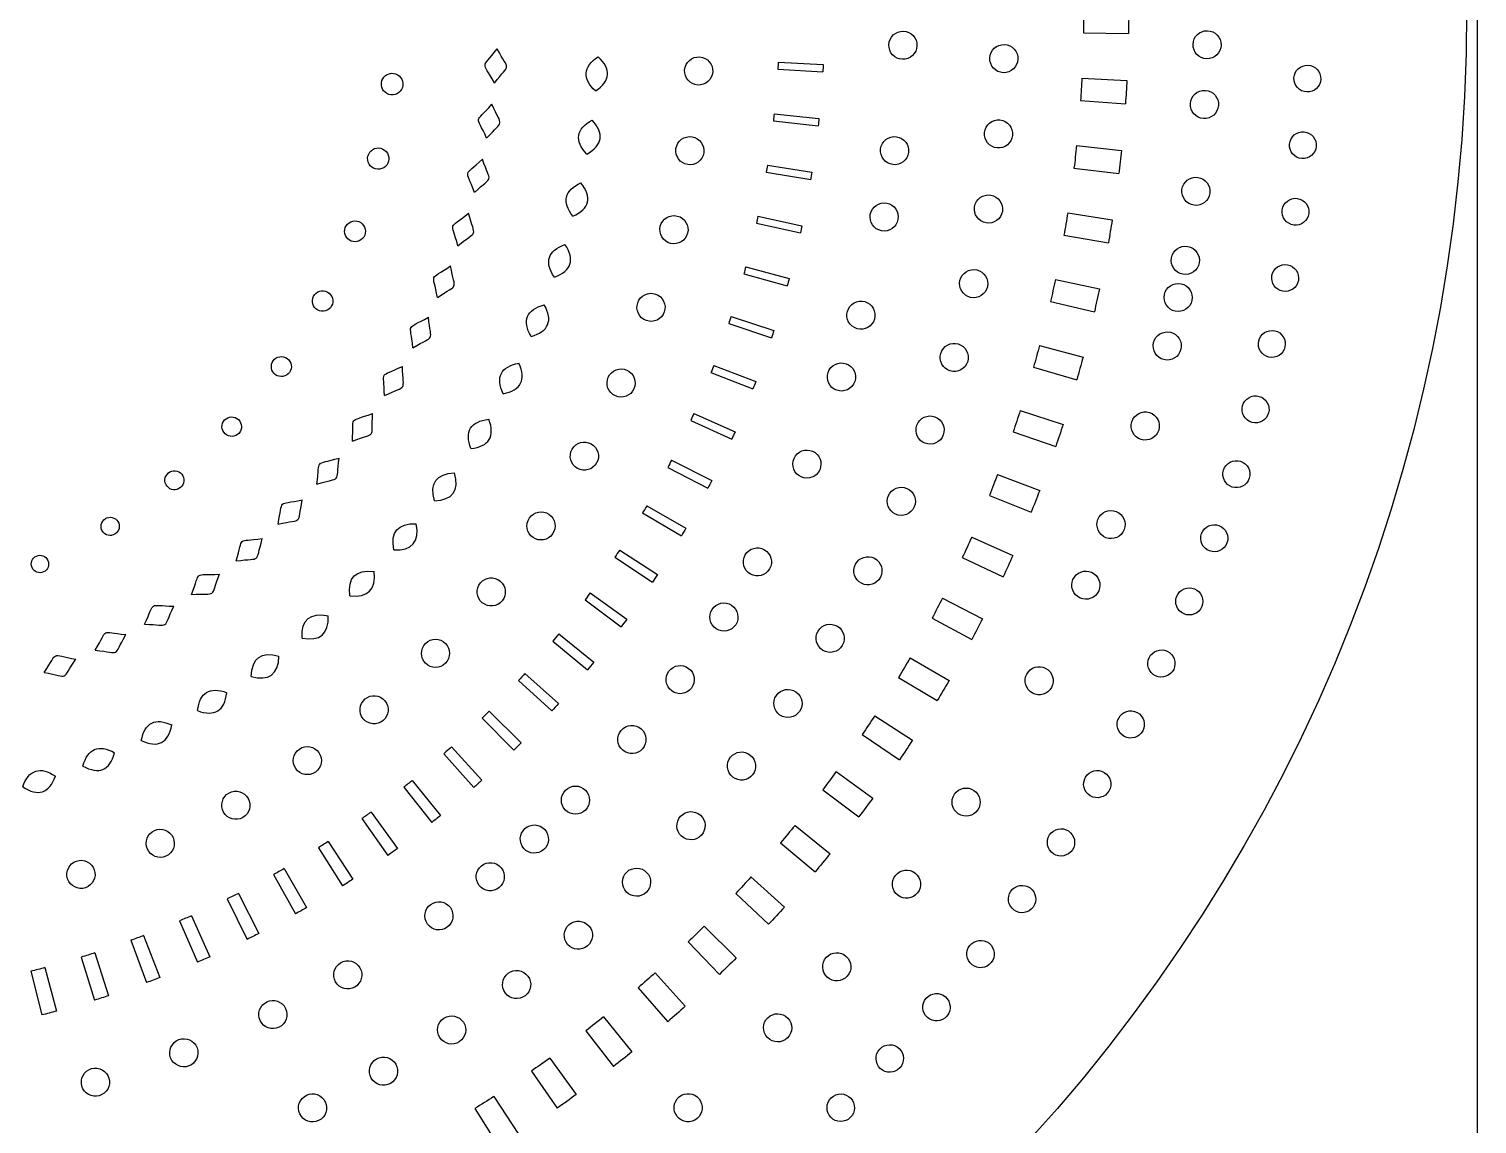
# Model space of a CAD drawing. Header units: millimetres. Extents: x 0 to 600, y 0 to 600.
# Drawn here: x 342.6 to 599.7, y 102.1 to 296.5 of the extents above; entities that cross this region are included whole.
import ezdxf

# ---------------------------------------------------------------- set-up
doc = ezdxf.new("R2010")
doc.units = ezdxf.units.MM
doc.layers.get('0').update_dxf_attribs({"linetype": 'CONTINUOUS'})

msp = doc.modelspace()

# ---------------------------------------------------------------- linework, layer by layer
at = {"color": 254}
msp.add_line((599.719, 599.719), (599.719, 0), dxfattribs=at)
at = {"color": 5}
for p, q in [((497.844, 296.143), (497.844, 296.143)), ((529.826, 295.847), (537.824, 295.709)), ((551.847, 296.227), (551.847, 296.227)), ((515.789, 293.765), (515.789, 293.765)), ((461.67, 291.571), (461.67, 291.571)), ((475.619, 290.65), (483.609, 290.23)), ((407.296, 288.649), (407.296, 288.649)), ((475.552, 289.418), (483.538, 288.946)), ((569.694, 290.099), (569.694, 290.099)), ((529.548, 287.824), (537.535, 287.405)), ((551.473, 285.626), (551.473, 285.626)), ((529.301, 283.817), (537.281, 283.26)), ((474.895, 281.464), (482.854, 280.628)), ((514.996, 280.381), (514.996, 280.381)), ((474.765, 280.232), (482.713, 279.339)), ((569.006, 278.267), (569.006, 278.267)), ((405.059, 275.343), (405.059, 275.343)), ((460.315, 277.392), (460.315, 277.392)), ((496.598, 277.403), (496.598, 277.403)), ((528.602, 275.82), (536.557, 274.983)), ((473.495, 271.092), (481.386, 269.787)), ((473.696, 272.331), (481.595, 271.078)), ((528.147, 271.829), (536.088, 270.856)), ((550.122, 270.185), (550.122, 270.185)), ((494.891, 265.606), (494.891, 265.606)), ((513.366, 267.021), (513.366, 267.021)), ((567.796, 266.446), (567.796, 266.446)), ((401.144, 262.326), (401.144, 262.326)), ((457.704, 263.321), (457.704, 263.321)), ((472.017, 263.267), (479.841, 261.606)), ((527.029, 263.882), (534.931, 262.629)), ((471.745, 262.03), (479.559, 260.307)), ((526.366, 259.923), (534.247, 258.534)), ((548.358, 257.901), (548.358, 257.901)), ((566.06, 254.663), (566.06, 254.663)), ((469.526, 253.062), (477.238, 250.934)), ((469.865, 254.31), (477.591, 252.24)), ((510.896, 253.746), (510.896, 253.746)), ((524.835, 252.042), (532.659, 250.377)), ((395.584, 249.816), (395.584, 249.816)), ((453.845, 249.466), (453.845, 249.466)), ((547.151, 251.302), (547.151, 251.302)), ((490.996, 248.116), (490.996, 248.116)), ((523.967, 248.123), (531.76, 246.323)), ((467.247, 245.473), (474.857, 243)), ((466.834, 244.221), (474.426, 241.691)), ((545.299, 242.673), (545.299, 242.673)), ((563.802, 242.937), (563.802, 242.937)), ((507.591, 240.608), (507.591, 240.608)), ((522.023, 240.334), (529.752, 238.263)), ((388.43, 238.03), (388.43, 238.03)), ((464.171, 236.788), (471.639, 233.919)), ((487.666, 237.091), (487.666, 237.091)), ((448.74, 235.945), (448.74, 235.945)), ((463.681, 235.529), (471.128, 232.605)), ((520.95, 236.463), (528.641, 234.258)), ((561.023, 231.298), (561.023, 231.298)), ((379.762, 227.175), (379.762, 227.175)), ((460.075, 227.008), (467.356, 223.7)), ((460.647, 228.275), (467.953, 225.022)), ((503.453, 227.657), (503.453, 227.657)), ((518.605, 228.787), (526.214, 226.314)), ((541.535, 228.424), (541.535, 228.424)), ((517.331, 224.98), (524.895, 222.377)), ((442.419, 222.867), (442.419, 222.867)), ((481.732, 221.552), (481.732, 221.552)), ((456.025, 218.686), (463.123, 214.997)), ((456.678, 219.961), (463.808, 216.327)), ((557.717, 219.763), (557.717, 219.763)), ((369.69, 217.456), (369.69, 217.456)), ((514.586, 217.438), (522.055, 214.57)), ((498.486, 214.948), (498.486, 214.948)), ((513.112, 213.702), (520.531, 210.704)), ((452.282, 211.861), (459.211, 207.861)), ((358.359, 209.059), (358.359, 209.059)), ((434.911, 210.351), (434.911, 210.351)), ((451.538, 210.588), (458.431, 206.527)), ((535.637, 210.862), (535.637, 210.862)), ((553.896, 208.358), (553.896, 208.358)), ((509.976, 206.312), (517.285, 203.06)), ((447.467, 204.005), (454.177, 199.648)), ((473.163, 204.064), (473.163, 204.064)), ((345.923, 202.162), (345.923, 202.162)), ((446.631, 202.727), (453.302, 198.313)), ((492.711, 202.537), (492.711, 202.537)), ((508.31, 202.66), (515.564, 199.277)), ((426.261, 198.505), (426.261, 198.505)), ((531.266, 200.05), (531.266, 200.05)), ((442.249, 196.413), (448.719, 191.71)), ((504.793, 195.443), (511.919, 191.812)), ((549.557, 197.108), (549.557, 197.108)), ((441.314, 195.136), (447.742, 190.376)), ((467.335, 194.208), (467.335, 194.208)), ((486.131, 190.475), (486.131, 190.475)), ((502.938, 191.884), (510.004, 188.126)), ((435.599, 187.833), (441.77, 182.739)), ((436.64, 189.1), (442.856, 184.066)), ((416.525, 187.434), (416.525, 187.434)), ((544.707, 186.038), (544.707, 186.038)), ((459.715, 182.996), (459.715, 182.996)), ((499.047, 184.863), (505.975, 180.862)), ((523.141, 182.996), (523.141, 182.996)), ((429.51, 180.835), (435.402, 175.426)), ((430.653, 182.094), (436.601, 176.742)), ((497.011, 181.402), (503.865, 177.282)), ((478.776, 178.816), (478.776, 178.816)), ((405.765, 177.246), (405.765, 177.246)), ((424.311, 175.412), (429.969, 169.753)), ((539.355, 175.165), (539.355, 175.165)), ((423.055, 174.166), (428.653, 168.451)), ((492.756, 174.593), (499.466, 170.236)), ((451.27, 172.248), (451.27, 172.248)), ((490.541, 171.246), (497.173, 166.771)), ((394.06, 168.042), (394.06, 168.042)), ((416.257, 167.845), (421.545, 161.844)), ((417.629, 169.069), (422.981, 163.121)), ((470.658, 167.608), (470.658, 167.608)), ((485.934, 164.67), (492.407, 159.967)), ((410.623, 163.082), (415.657, 156.866)), ((533.502, 164.521), (533.502, 164.521)), ((381.494, 159.91), (381.494, 159.91)), ((409.13, 161.889), (414.098, 155.618)), ((441.381, 161.36), (441.381, 161.36)), ((483.549, 161.446), (489.938, 156.629)), ((510.378, 161.326), (510.378, 161.326)), ((403.31, 157.473), (408.012, 151.003)), ((461.811, 156.909), (461.811, 156.909)), ((401.697, 156.317), (406.326, 149.79)), ((434.174, 154.361), (434.174, 154.361)), ((478.603, 155.116), (484.823, 150.082)), ((368.162, 152.943), (368.162, 152.943)), ((395.718, 152.255), (400.075, 145.546)), ((476.052, 152.02), (482.18, 146.88)), ((527.163, 154.125), (527.163, 154.125)), ((393.975, 151.141), (398.254, 144.379)), ((354.171, 147.215), (354.171, 147.215)), ((387.862, 147.44), (391.862, 140.512)), ((426.424, 147.57), (426.424, 147.57)), ((452.258, 146.766), (452.258, 146.766)), ((499.943, 146.636), (499.943, 146.636)), ((385.992, 146.378), (389.908, 139.399)), ((470.785, 145.962), (476.73, 140.607)), ((377.765, 142.043), (381.307, 134.867)), ((379.762, 143.044), (383.395, 135.915)), ((468.073, 143.002), (473.922, 137.545)), ((520.344, 143.997), (520.344, 143.997)), ((371.447, 139.076), (374.699, 131.77)), ((417.4, 140.505), (417.4, 140.505)), ((369.32, 138.148), (372.477, 130.797)), ((442.031, 137.226), (442.031, 137.226)), ((462.495, 137.226), (468.154, 131.568)), ((360.676, 134.7), (363.442, 127.194)), ((362.934, 135.551), (365.802, 128.083)), ((459.634, 134.413), (465.19, 128.658)), ((513.055, 134.168), (513.055, 134.168)), ((351.864, 131.72), (354.228, 124.076)), ((354.249, 132.475), (356.722, 124.865)), ((487.701, 131.855), (487.701, 131.855)), ((342.904, 129.205), (344.858, 121.448)), ((345.412, 129.858), (347.482, 122.131)), ((401.338, 129.822), (401.338, 129.822)), ((453.76, 128.936), (459.116, 122.993)), ((431.172, 128.341), (431.172, 128.341)), ((450.755, 126.276), (456.004, 120.241)), ((505.308, 124.655), (505.308, 124.655)), ((388.137, 122.611), (388.137, 122.611)), ((444.606, 121.118), (449.64, 114.899)), ((477.305, 120.908), (477.305, 120.908)), ((419.714, 120.146), (419.714, 120.146)), ((441.463, 118.617), (446.387, 112.314)), ((372.41, 115.612), (372.41, 115.612)), ((435.053, 113.789), (439.755, 107.315)), ((497.117, 115.478), (497.117, 115.478)), ((407.705, 112.692), (407.705, 112.692)), ((431.782, 111.457), (436.372, 104.902)), ((356.768, 110.198), (356.768, 110.198)), ((395.189, 106.017), (395.189, 106.017)), ((425.129, 106.966), (429.486, 100.256)), ((461.56, 106.564), (461.56, 106.564)), ((488.491, 106.666), (488.491, 106.666)), ((421.742, 104.811), (425.983, 98.0267))]:
    msp.add_line(p, q, dxfattribs=at)
for points in [[(597.863, 299.863), (597.863, 135.281), (464.443, 1.8631), (299.863, 1.8631)], [(529.862, 299.861), (529.862, 298.524), (529.851, 297.184), (529.826, 295.847)], [(537.863, 299.861), (537.863, 298.475), (537.849, 297.091), (537.824, 295.709)], [(495.265, 293.723), (495.307, 295.103), (496.461, 296.184), (497.844, 296.143)], [(497.844, 296.143), (499.223, 296.096), (500.306, 294.943), (500.264, 293.563)], [(549.286, 293.789), (549.321, 295.169), (550.467, 296.263), (551.847, 296.227)], [(551.847, 296.227), (553.226, 296.195), (554.32, 295.049), (554.284, 293.67)], [(497.685, 291.144), (496.305, 291.186), (495.222, 292.344), (495.265, 293.723)], [(500.264, 293.563), (500.218, 292.184), (499.064, 291.102), (497.685, 291.144)], [(513.193, 291.367), (513.246, 292.745), (514.41, 293.821), (515.789, 293.765)], [(515.789, 293.765), (517.169, 293.712), (518.245, 292.548), (518.188, 291.168)], [(551.727, 291.229), (550.344, 291.264), (549.254, 292.41), (549.286, 293.789)], [(554.284, 293.67), (554.253, 292.287), (553.106, 291.197), (551.727, 291.229)], [(425.235, 286.935), (422.995, 291.123), (422.843, 289.228), (425.711, 293.018)], [(425.235, 286.935), (428.103, 290.721), (427.951, 288.826), (425.711, 293.018)], [(443.177, 285.521), (440.782, 287.718), (440.944, 289.811), (443.657, 291.603)], [(443.177, 285.521), (445.89, 287.317), (446.052, 289.409), (443.657, 291.603)], [(459.006, 289.242), (459.098, 290.622), (460.29, 291.663), (461.67, 291.571)], [(461.67, 291.571), (463.046, 291.478), (464.09, 290.286), (463.995, 288.911)], [(475.619, 290.65), (475.597, 290.241), (475.576, 289.832), (475.552, 289.418)], [(515.592, 288.769), (514.212, 288.826), (513.136, 289.988), (513.193, 291.367)], [(518.188, 291.168), (518.132, 289.789), (516.971, 288.713), (515.592, 288.769)], [(405.155, 286.978), (405.285, 288.032), (406.241, 288.78), (407.296, 288.649)], [(407.296, 288.649), (408.347, 288.522), (409.095, 287.564), (408.968, 286.512)], [(461.335, 286.582), (459.959, 286.675), (458.914, 287.867), (459.006, 289.242)], [(463.995, 288.911), (463.903, 287.532), (462.714, 286.492), (461.335, 286.582)], [(483.609, 290.23), (483.588, 289.803), (483.563, 289.373), (483.538, 288.946)], [(567.214, 287.831), (567.27, 289.144), (568.381, 290.16), (569.694, 290.099)], [(569.694, 290.099), (571.006, 290.04), (572.022, 288.929), (571.962, 287.616)], [(406.83, 284.841), (405.776, 284.97), (405.028, 285.926), (405.155, 286.978)], [(408.968, 286.512), (408.838, 285.461), (407.882, 284.712), (406.83, 284.841)], [(529.544, 287.824), (529.477, 286.487), (529.392, 285.151), (529.301, 283.817)], [(537.535, 287.405), (537.464, 286.022), (537.379, 284.639), (537.281, 283.26)], [(548.809, 283.299), (548.901, 284.678), (550.093, 285.718), (551.473, 285.626)], [(551.473, 285.626), (552.849, 285.535), (553.893, 284.343), (553.801, 282.966)], [(569.482, 285.347), (568.17, 285.408), (567.154, 286.519), (567.214, 287.831)], [(571.962, 287.616), (571.906, 286.304), (570.794, 285.291), (569.482, 285.347)], [(423.834, 277.139), (421.929, 281.489), (421.629, 279.612), (424.787, 283.165)], [(423.834, 277.139), (426.988, 280.687), (426.692, 278.81), (424.787, 283.165)], [(551.138, 280.639), (549.762, 280.73), (548.718, 281.919), (548.809, 283.299)], [(553.801, 282.966), (553.709, 281.587), (552.517, 280.547), (551.138, 280.639)], [(441.611, 274.323), (439.392, 276.698), (439.723, 278.772), (442.567, 280.345)], [(441.611, 274.323), (444.454, 275.897), (444.782, 277.971), (442.567, 280.345)], [(474.895, 281.464), (474.853, 281.055), (474.811, 280.642), (474.765, 280.232)], [(482.854, 280.628), (482.808, 280.198), (482.762, 279.771), (482.713, 279.339)], [(512.255, 278.147), (512.396, 279.52), (513.623, 280.519), (514.996, 280.381)], [(514.996, 280.381), (516.368, 280.239), (517.37, 279.011), (517.229, 277.64)], [(514.488, 275.407), (513.112, 275.544), (512.113, 276.772), (512.255, 278.147)], [(566.424, 276.105), (566.54, 277.417), (567.697, 278.384), (569.006, 278.267)], [(569.006, 278.267), (570.318, 278.152), (571.285, 276.994), (571.168, 275.682)], [(402.766, 273.97), (403.02, 274.983), (404.047, 275.597), (405.059, 275.343)], [(405.059, 275.343), (406.068, 275.086), (406.682, 274.059), (406.428, 273.05)], [(459.546, 272.451), (458.181, 272.665), (457.246, 273.943), (457.461, 275.307)], [(457.461, 275.307), (457.673, 276.67), (458.95, 277.604), (460.315, 277.392)], [(460.315, 277.392), (461.68, 277.181), (462.612, 275.9), (462.4, 274.538)], [(495.97, 272.444), (494.602, 272.62), (493.631, 273.868), (493.804, 275.241)], [(493.804, 275.241), (493.977, 276.61), (495.229, 277.58), (496.598, 277.403)], [(496.598, 277.403), (497.971, 277.231), (498.937, 275.978), (498.764, 274.61)], [(517.229, 277.64), (517.088, 276.263), (515.86, 275.266), (514.488, 275.407)], [(528.602, 275.82), (528.461, 274.489), (528.309, 273.159), (528.147, 271.829)], [(568.583, 273.523), (567.274, 273.64), (566.307, 274.796), (566.424, 276.105)], [(571.168, 275.682), (571.052, 274.373), (569.895, 273.407), (568.583, 273.523)], [(404.135, 271.677), (403.123, 271.931), (402.509, 272.958), (402.766, 273.97)], [(406.428, 273.05), (406.174, 272.037), (405.148, 271.424), (404.135, 271.677)], [(421.668, 267.48), (420.109, 271.971), (419.668, 270.122), (423.093, 273.414)], [(421.668, 267.48), (425.094, 270.771), (424.649, 268.926), (423.093, 273.414)], [(462.4, 274.538), (462.188, 273.174), (460.908, 272.238), (459.546, 272.451)], [(498.764, 274.61), (498.591, 273.24), (497.339, 272.27), (495.97, 272.444)], [(536.557, 274.983), (536.413, 273.607), (536.257, 272.232), (536.088, 270.856)], [(473.696, 272.331), (473.629, 271.917), (473.562, 271.505), (473.495, 271.092)], [(481.595, 271.078), (481.528, 270.648), (481.457, 270.217), (481.386, 269.787)], [(547.321, 268.027), (547.497, 269.396), (548.749, 270.361), (550.122, 270.185)], [(550.122, 270.185), (551.49, 270.009), (552.457, 268.756), (552.281, 267.388)], [(439.17, 263.278), (437.145, 265.822), (437.635, 267.865), (440.595, 269.212)], [(439.17, 263.278), (442.129, 264.626), (442.62, 266.668), (440.595, 269.212)], [(549.483, 265.225), (548.114, 265.402), (547.144, 266.657), (547.321, 268.027)], [(491.973, 263.613), (492.227, 264.972), (493.536, 265.864), (494.891, 265.606)], [(494.891, 265.606), (496.249, 265.352), (497.141, 264.043), (496.884, 262.689)], [(512.547, 262.089), (511.186, 262.315), (510.265, 263.602), (510.491, 264.964)], [(510.491, 264.964), (510.716, 266.326), (512.004, 267.247), (513.366, 267.021)], [(513.366, 267.021), (514.727, 266.795), (515.648, 265.511), (515.422, 264.147)], [(552.281, 267.388), (552.104, 266.019), (550.852, 265.052), (549.483, 265.225)], [(565.115, 264.4), (565.291, 265.705), (566.491, 266.623), (567.796, 266.446)], [(567.796, 266.446), (569.101, 266.273), (570.018, 265.07), (569.845, 263.765)], [(398.741, 261.27), (399.115, 262.227), (400.191, 262.695), (401.144, 262.326)], [(401.144, 262.326), (402.1, 261.951), (402.572, 260.875), (402.198, 259.923)], [(418.751, 258.025), (417.551, 262.622), (416.966, 260.812), (420.638, 263.826)], [(418.751, 258.025), (422.423, 261.038), (421.838, 259.228), (420.638, 263.826)], [(454.678, 261.492), (455.009, 262.833), (456.367, 263.652), (457.704, 263.321)], [(457.704, 263.321), (459.045, 262.989), (459.863, 261.63), (459.532, 260.289)], [(472.017, 263.267), (471.928, 262.855), (471.837, 262.442), (471.745, 262.03)], [(493.963, 260.696), (492.608, 260.949), (491.716, 262.259), (491.973, 263.613)], [(496.884, 262.689), (496.63, 261.331), (495.321, 260.438), (493.963, 260.696)], [(515.422, 264.147), (515.197, 262.783), (513.909, 261.863), (512.547, 262.089)], [(527.029, 263.882), (526.821, 262.559), (526.598, 261.239), (526.366, 259.923)], [(534.931, 262.629), (534.716, 261.264), (534.487, 259.895), (534.247, 258.534)], [(567.164, 261.718), (565.859, 261.892), (564.942, 263.091), (565.115, 264.4)], [(569.845, 263.765), (569.669, 262.46), (568.47, 261.542), (567.164, 261.718)], [(399.796, 258.869), (398.84, 259.242), (398.371, 260.318), (398.741, 261.27)], [(402.198, 259.923), (401.828, 258.966), (400.752, 258.494), (399.796, 258.869)], [(456.502, 258.466), (455.164, 258.798), (454.346, 260.156), (454.678, 261.492)], [(459.532, 260.289), (459.2, 258.953), (457.842, 258.134), (456.502, 258.466)], [(479.841, 261.606), (479.75, 261.171), (479.654, 260.741), (479.559, 260.307)], [(435.871, 252.462), (434.051, 255.157), (434.7, 257.154), (437.755, 258.265)], [(435.871, 252.462), (438.926, 253.573), (439.575, 255.57), (437.755, 258.265)], [(545.454, 255.884), (545.698, 257.242), (546.996, 258.145), (548.358, 257.901)], [(548.358, 257.901), (549.716, 257.659), (550.619, 256.36), (550.376, 255.002)], [(547.476, 252.98), (546.114, 253.224), (545.211, 254.525), (545.454, 255.884)], [(550.376, 255.002), (550.132, 253.643), (548.834, 252.738), (547.476, 252.98)], [(563.287, 252.729), (563.52, 254.032), (564.762, 254.896), (566.06, 254.663)], [(566.06, 254.663), (567.362, 254.43), (568.226, 253.188), (567.993, 251.89)], [(415.103, 248.824), (414.267, 253.503), (413.54, 251.745), (417.438, 254.462)], [(415.103, 248.824), (419.001, 251.541), (418.275, 249.785), (417.438, 254.462)], [(469.865, 254.31), (469.752, 253.894), (469.639, 253.478), (469.526, 253.062)], [(477.591, 252.24), (477.474, 251.802), (477.358, 251.368), (477.238, 250.934)], [(507.898, 251.872), (508.208, 253.22), (509.552, 254.056), (510.896, 253.746)], [(510.896, 253.746), (512.24, 253.435), (513.08, 252.096), (512.77, 250.751)], [(524.835, 252.042), (524.556, 250.733), (524.267, 249.425), (523.967, 248.123)], [(565.221, 249.957), (563.922, 250.19), (563.058, 251.431), (563.287, 252.729)], [(393.118, 249.089), (393.598, 249.971), (394.702, 250.296), (395.584, 249.816)], [(395.584, 249.816), (396.466, 249.337), (396.79, 248.231), (396.311, 247.349)], [(450.667, 247.915), (451.115, 249.224), (452.536, 249.916), (453.845, 249.466)], [(453.845, 249.466), (455.15, 249.016), (455.842, 247.594), (455.394, 246.289)], [(509.771, 248.874), (508.427, 249.185), (507.587, 250.529), (507.898, 251.872)], [(512.77, 250.751), (512.459, 249.403), (511.119, 248.564), (509.771, 248.874)], [(532.659, 250.377), (532.373, 249.023), (532.074, 247.671), (531.76, 246.323)], [(544.195, 249.357), (544.477, 250.709), (545.797, 251.58), (547.151, 251.302)], [(547.151, 251.302), (548.502, 251.019), (549.374, 249.696), (549.092, 248.345)], [(567.993, 251.89), (567.761, 250.592), (566.519, 249.724), (565.221, 249.957)], [(393.845, 246.623), (392.963, 247.103), (392.638, 248.207), (393.118, 249.089)], [(396.311, 247.349), (395.831, 246.467), (394.727, 246.144), (393.845, 246.623)], [(431.733, 241.938), (430.131, 244.764), (430.936, 246.705), (434.068, 247.573)], [(431.733, 241.938), (434.866, 242.804), (435.67, 244.744), (434.068, 247.573)], [(452.215, 244.74), (450.91, 245.188), (450.215, 246.61), (450.667, 247.915)], [(487.909, 246.394), (488.287, 247.724), (489.67, 248.493), (490.996, 248.116)], [(490.996, 248.116), (492.326, 247.738), (493.095, 246.355), (492.718, 245.029)], [(546.139, 246.404), (544.788, 246.684), (543.916, 248.007), (544.195, 249.357)], [(549.092, 248.345), (548.813, 246.994), (547.49, 246.123), (546.139, 246.404)], [(410.743, 239.941), (410.277, 244.669), (409.413, 242.976), (413.512, 245.375)], [(410.743, 239.941), (414.842, 242.34), (413.978, 240.647), (413.512, 245.375)], [(455.394, 246.289), (454.942, 244.983), (453.521, 244.288), (452.215, 244.74)], [(467.247, 245.473), (467.11, 245.056), (466.975, 244.638), (466.834, 244.221)], [(489.631, 243.308), (488.301, 243.685), (487.532, 245.068), (487.909, 246.394)], [(492.718, 245.029), (492.34, 243.699), (490.957, 242.93), (489.631, 243.308)], [(474.857, 243), (474.712, 242.566), (474.571, 242.13), (474.426, 241.691)], [(542.279, 240.834), (542.604, 242.175), (543.959, 243), (545.299, 242.673)], [(545.299, 242.673), (546.64, 242.345), (547.462, 240.993), (547.137, 239.652)], [(560.941, 241.128), (561.234, 242.419), (562.515, 243.229), (563.802, 242.937)], [(563.802, 242.937), (565.094, 242.648), (565.905, 241.367), (565.612, 240.079)], [(504.479, 238.926), (504.874, 240.249), (506.268, 241.004), (507.591, 240.608)], [(507.591, 240.608), (508.914, 240.214), (509.665, 238.82), (509.274, 237.497)], [(522.023, 240.334), (521.677, 239.039), (521.321, 237.751), (520.95, 236.463)], [(544.117, 237.815), (542.773, 238.143), (541.951, 239.493), (542.279, 240.834)], [(547.137, 239.652), (546.809, 238.312), (545.458, 237.487), (544.117, 237.815)], [(562.751, 238.27), (561.463, 238.559), (560.652, 239.839), (560.941, 241.128)], [(565.612, 240.079), (565.323, 238.788), (564.042, 237.976), (562.751, 238.27)], [(386.345, 235.147), (385.551, 235.723), (385.371, 236.834), (385.946, 237.632)], [(385.946, 237.632), (386.521, 238.426), (387.632, 238.604), (388.43, 238.03)], [(388.43, 238.03), (389.223, 237.455), (389.403, 236.343), (388.828, 235.549)], [(405.702, 231.426), (405.606, 236.174), (404.611, 234.555), (408.887, 236.626)], [(405.702, 231.426), (409.974, 233.496), (408.982, 231.877), (408.887, 236.626)], [(426.78, 231.768), (425.408, 234.713), (426.36, 236.587), (429.549, 237.205)], [(426.78, 231.768), (429.973, 232.388), (430.925, 234.258), (429.549, 237.205)], [(464.171, 236.788), (464.009, 236.368), (463.846, 235.948), (463.681, 235.529)], [(484.48, 235.554), (484.935, 236.854), (486.361, 237.546), (487.666, 237.091)], [(487.666, 237.091), (488.968, 236.637), (489.659, 235.21), (489.204, 233.91)], [(506.162, 235.814), (504.839, 236.209), (504.088, 237.603), (504.479, 238.926)], [(509.274, 237.497), (508.878, 236.174), (507.485, 235.423), (506.162, 235.814)], [(529.752, 238.263), (529.392, 236.926), (529.022, 235.592), (528.641, 234.258)], [(388.828, 235.549), (388.253, 234.753), (387.142, 234.573), (386.345, 235.147)], [(446.698, 231.38), (445.435, 231.944), (444.874, 233.423), (445.435, 234.685)], [(445.435, 234.685), (445.999, 235.945), (447.481, 236.51), (448.74, 235.945)], [(448.74, 235.945), (450, 235.38), (450.564, 233.903), (450, 232.639)], [(486.018, 232.368), (484.717, 232.822), (484.029, 234.249), (484.48, 235.554)], [(450, 232.639), (449.435, 231.38), (447.957, 230.816), (446.698, 231.38)], [(471.639, 233.919), (471.47, 233.482), (471.301, 233.041), (471.128, 232.605)], [(489.204, 233.91), (488.749, 232.605), (487.324, 231.915), (486.018, 232.368)], [(558.08, 229.613), (558.426, 230.889), (559.745, 231.644), (561.023, 231.298)], [(559.763, 226.671), (558.486, 227.02), (557.731, 228.335), (558.08, 229.613)], [(561.023, 231.298), (562.3, 230.949), (563.055, 229.634), (562.705, 228.353)], [(377.388, 224.652), (376.693, 225.305), (376.657, 226.402), (377.313, 227.101)], [(377.313, 227.101), (377.966, 227.795), (379.063, 227.831), (379.762, 227.175)], [(379.762, 227.175), (380.457, 226.522), (380.492, 225.425), (379.836, 224.73)], [(400.004, 223.333), (400.283, 228.075), (399.165, 226.536), (403.588, 228.268)], [(400.004, 223.333), (404.428, 225.061), (403.313, 223.527), (403.588, 228.268)], [(421.047, 222.021), (419.908, 225.065), (421.005, 226.854), (424.236, 227.221)], [(421.047, 222.021), (424.279, 222.388), (425.376, 224.177), (424.236, 227.221)], [(460.647, 228.275), (460.456, 227.852), (460.266, 227.433), (460.075, 227.008)], [(500.242, 226.173), (500.719, 227.471), (502.154, 228.134), (503.453, 227.657)], [(503.453, 227.657), (504.747, 227.182), (505.411, 225.742), (504.934, 224.448)], [(518.605, 228.787), (518.192, 227.514), (517.765, 226.246), (517.331, 224.98)], [(526.214, 226.314), (525.784, 224.998), (525.346, 223.686), (524.895, 222.377)], [(540.071, 223.643), (538.752, 224.05), (538.011, 225.446), (538.413, 226.766)], [(538.413, 226.766), (538.819, 228.089), (540.216, 228.829), (541.535, 228.424)], [(541.535, 228.424), (542.858, 228.021), (543.599, 226.621), (543.193, 225.301)], [(562.705, 228.353), (562.36, 227.076), (561.04, 226.325), (559.763, 226.671)], [(379.836, 224.73), (379.183, 224.032), (378.086, 223.996), (377.388, 224.652)], [(467.953, 225.022), (467.755, 224.579), (467.558, 224.138), (467.356, 223.7)], [(501.724, 222.966), (500.429, 223.442), (499.766, 224.878), (500.242, 226.173)], [(504.934, 224.448), (504.458, 223.153), (503.022, 222.487), (501.724, 222.966)], [(543.193, 225.301), (542.791, 223.982), (541.39, 223.241), (540.071, 223.643)], [(439.974, 218.507), (438.771, 219.181), (438.341, 220.705), (439.014, 221.908)], [(439.014, 221.908), (439.688, 223.114), (441.212, 223.545), (442.419, 222.867)], [(442.419, 222.867), (443.622, 222.194), (444.052, 220.67), (443.378, 219.466)], [(478.434, 220.285), (478.995, 221.544), (480.473, 222.112), (481.732, 221.552)], [(481.732, 221.552), (482.995, 220.988), (483.563, 219.509), (482.999, 218.249)], [(393.693, 215.713), (394.342, 220.416), (393.107, 218.973), (397.655, 220.348)], [(393.693, 215.713), (398.237, 217.089), (397.002, 215.646), (397.655, 220.348)], [(443.378, 219.466), (442.701, 218.26), (441.177, 217.829), (439.974, 218.507)], [(456.678, 219.961), (456.463, 219.534), (456.244, 219.111), (456.025, 218.686)], [(479.7, 216.983), (478.437, 217.544), (477.869, 219.023), (478.434, 220.285)], [(554.697, 218.207), (555.103, 219.47), (556.454, 220.169), (557.717, 219.763)], [(557.717, 219.763), (558.98, 219.358), (559.675, 218.006), (559.273, 216.743)], [(367.097, 215.325), (366.508, 216.04), (366.61, 217.099), (367.33, 217.689)], [(367.33, 217.689), (368.046, 218.277), (369.104, 218.172), (369.69, 217.456)], [(369.69, 217.456), (370.279, 216.739), (370.177, 215.681), (369.461, 215.092)], [(414.567, 212.753), (413.671, 215.875), (414.905, 217.576), (418.151, 217.689)], [(414.567, 212.753), (417.816, 212.865), (419.051, 214.563), (418.151, 217.689)], [(463.808, 216.327), (463.582, 215.882), (463.352, 215.441), (463.123, 214.997)], [(482.999, 218.249), (482.438, 216.986), (480.96, 216.422), (479.7, 216.983)], [(514.586, 217.438), (514.107, 216.185), (513.616, 214.944), (513.112, 213.702)], [(556.253, 215.19), (554.99, 215.593), (554.295, 216.945), (554.697, 218.207)], [(559.273, 216.743), (558.867, 215.48), (557.516, 214.785), (556.253, 215.19)], [(369.461, 215.092), (368.741, 214.507), (367.686, 214.609), (367.097, 215.325)], [(496.468, 210.376), (495.205, 210.934), (494.633, 212.408), (495.191, 213.67)], [(495.191, 213.67), (495.748, 214.934), (497.223, 215.505), (498.486, 214.948)], [(498.486, 214.948), (499.749, 214.39), (500.324, 212.915), (499.766, 211.653)], [(522.055, 214.57), (521.557, 213.275), (521.049, 211.988), (520.531, 210.704)], [(386.8, 208.607), (387.816, 213.25), (386.472, 211.907), (391.114, 212.922)], [(386.8, 208.607), (391.439, 209.624), (390.098, 208.284), (391.114, 212.922)], [(431.433, 209.702), (432.216, 210.841), (433.772, 211.13), (434.911, 210.351)], [(452.282, 211.861), (452.035, 211.434), (451.788, 211.011), (451.538, 210.588)], [(499.766, 211.653), (499.209, 210.389), (497.731, 209.819), (496.468, 210.376)], [(532.398, 209.441), (532.899, 210.724), (534.349, 211.364), (535.637, 210.862)], [(355.614, 207.352), (355.141, 208.107), (355.374, 209.105), (356.133, 209.578)], [(356.133, 209.578), (356.888, 210.052), (357.886, 209.819), (358.359, 209.059)], [(358.359, 209.059), (358.831, 208.302), (358.599, 207.307), (357.84, 206.834)], [(407.377, 204.021), (406.728, 207.207), (408.093, 208.802), (411.339, 208.661)], [(407.377, 204.021), (410.626, 203.878), (411.988, 205.475), (411.339, 208.661)], [(432.082, 206.226), (430.946, 207.006), (430.653, 208.562), (431.433, 209.702)], [(434.911, 210.351), (436.047, 209.571), (436.34, 208.015), (435.561, 206.877)], [(533.823, 206.203), (532.536, 206.703), (531.901, 208.153), (532.398, 209.441)], [(535.637, 210.862), (536.921, 210.362), (537.559, 208.915), (537.058, 207.628)], [(550.803, 206.94), (551.265, 208.184), (552.648, 208.82), (553.896, 208.358)], [(553.896, 208.358), (555.142, 207.899), (555.777, 206.513), (555.315, 205.267)], [(357.84, 206.834), (357.085, 206.361), (356.087, 206.594), (355.614, 207.352)], [(379.374, 202.067), (380.75, 206.615), (379.307, 205.38), (384.009, 206.029)], [(379.374, 202.067), (384.076, 202.721), (382.633, 201.486), (384.009, 206.029)], [(435.561, 206.877), (434.777, 205.737), (433.222, 205.448), (432.082, 206.226)], [(459.211, 207.861), (458.953, 207.415), (458.692, 206.972), (458.431, 206.527)], [(509.976, 206.312), (509.432, 205.091), (508.878, 203.87), (508.31, 202.66)], [(537.058, 207.628), (536.561, 206.339), (535.111, 205.701), (533.823, 206.203)], [(552.224, 203.849), (550.979, 204.308), (550.344, 205.694), (550.803, 206.94)], [(343.884, 202.928), (344.657, 203.281), (345.571, 202.94), (345.923, 202.162)], [(447.467, 204.005), (447.192, 203.577), (446.909, 203.154), (446.631, 202.727)], [(469.752, 203.13), (470.436, 204.329), (471.964, 204.749), (473.163, 204.064)], [(473.163, 204.064), (474.363, 203.383), (474.782, 201.856), (474.098, 200.656)], [(489.338, 201.472), (489.973, 202.696), (491.483, 203.172), (492.711, 202.537)], [(555.315, 205.267), (554.852, 204.021), (553.47, 203.387), (552.224, 203.849)], [(343.119, 200.889), (342.766, 201.665), (343.108, 202.578), (343.884, 202.928)], [(345.157, 200.124), (344.381, 199.774), (343.472, 200.117), (343.119, 200.889)], [(345.923, 202.162), (346.276, 201.391), (345.935, 200.477), (345.157, 200.124)], [(399.528, 195.88), (399.129, 199.107), (400.614, 200.593), (403.842, 200.194)], [(470.69, 199.722), (469.491, 200.402), (469.071, 201.929), (469.752, 203.13)], [(474.098, 200.656), (473.414, 199.457), (471.89, 199.037), (470.69, 199.722)], [(490.403, 198.098), (489.179, 198.738), (488.703, 200.244), (489.338, 201.472)], [(492.711, 202.537), (493.935, 201.902), (494.411, 200.392), (493.776, 199.168)], [(517.285, 203.06), (516.721, 201.793), (516.149, 200.533), (515.564, 199.277)], [(527.967, 198.779), (528.528, 200.039), (530.003, 200.611), (531.266, 200.05)], [(371.454, 196.134), (373.186, 200.558), (371.648, 199.439), (376.389, 199.718)], [(371.454, 196.134), (376.195, 196.409), (374.661, 195.294), (376.389, 199.718)], [(399.528, 195.88), (402.752, 195.484), (404.237, 196.97), (403.842, 200.194)], [(423.072, 194.652), (422.01, 195.531), (421.862, 197.108), (422.741, 198.173)], [(422.741, 198.173), (423.623, 199.235), (425.196, 199.383), (426.261, 198.505)], [(426.261, 198.505), (427.323, 197.623), (427.475, 196.045), (426.593, 194.984)], [(454.177, 199.648), (453.887, 199.204), (453.595, 198.754), (453.302, 198.313)], [(493.776, 199.168), (493.141, 197.94), (491.631, 197.463), (490.403, 198.098)], [(529.241, 195.482), (527.978, 196.038), (527.406, 197.517), (527.967, 198.779)], [(531.266, 200.05), (532.529, 199.492), (533.097, 198.015), (532.539, 196.751)], [(442.249, 196.413), (441.939, 195.986), (441.628, 195.559), (441.314, 195.136)], [(504.793, 195.443), (504.186, 194.25), (503.566, 193.065), (502.938, 191.884)], [(532.539, 196.751), (531.978, 195.489), (530.504, 194.921), (529.241, 195.482)], [(547.684, 192.669), (546.456, 193.189), (545.885, 194.6), (546.4, 195.828)], [(546.4, 195.828), (546.918, 197.051), (548.33, 197.626), (549.557, 197.108)], [(549.557, 197.108), (550.781, 196.592), (551.356, 195.179), (550.838, 193.953)], [(363.097, 190.835), (365.167, 195.111), (363.548, 194.116), (368.296, 194.021)], [(363.097, 190.835), (367.845, 190.74), (366.226, 189.749), (368.296, 194.021)], [(391.061, 188.383), (390.92, 191.629), (392.515, 192.994), (395.7, 192.345)], [(426.593, 194.984), (425.711, 193.919), (424.138, 193.77), (423.072, 194.652)], [(464.615, 190.014), (463.455, 190.765), (463.127, 192.314), (463.878, 193.471)], [(463.878, 193.471), (464.63, 194.627), (466.175, 194.959), (467.335, 194.208)], [(467.335, 194.208), (468.492, 193.456), (468.824, 191.907), (468.073, 190.751)], [(550.838, 193.953), (550.323, 192.726), (548.908, 192.155), (547.684, 192.669)], [(354.348, 186.21), (356.747, 190.31), (355.053, 189.446), (359.78, 188.98)], [(391.061, 188.383), (394.247, 187.734), (395.845, 189.096), (395.7, 192.345)], [(448.719, 191.71), (448.398, 191.262), (448.07, 190.817), (447.742, 190.376)], [(468.073, 190.751), (467.321, 189.591), (465.773, 189.261), (464.615, 190.014)], [(482.699, 189.625), (483.415, 190.807), (484.95, 191.188), (486.131, 190.475)], [(486.131, 190.475), (487.313, 189.763), (487.694, 188.225), (486.982, 187.042)], [(511.919, 191.812), (511.291, 190.577), (510.653, 189.349), (510.004, 188.126)], [(354.348, 186.21), (359.075, 185.745), (357.382, 184.88), (359.78, 188.98)], [(412.99, 187.424), (413.964, 188.401), (415.544, 188.408), (416.525, 187.434)], [(436.64, 189.1), (436.294, 188.675), (435.949, 188.252), (435.599, 187.833)], [(483.549, 186.192), (482.367, 186.905), (481.986, 188.444), (482.699, 189.625)], [(345.26, 182.284), (347.977, 186.183), (346.22, 185.455), (350.898, 184.618)], [(382.034, 181.572), (382.147, 184.817), (383.847, 186.052), (386.969, 185.156)], [(382.034, 181.572), (385.159, 180.672), (386.856, 181.907), (386.969, 185.156)], [(413, 183.89), (412.02, 184.863), (412.016, 186.443), (412.99, 187.424)], [(416.525, 187.434), (417.505, 186.461), (417.509, 184.876), (416.535, 183.899)], [(486.982, 187.042), (486.269, 185.862), (484.734, 185.48), (483.549, 186.192)], [(541.493, 184.894), (542.064, 186.097), (543.504, 186.609), (544.707, 186.038)], [(544.707, 186.038), (545.909, 185.466), (546.421, 184.023), (545.85, 182.82)], [(345.26, 182.284), (349.938, 181.448), (348.181, 180.721), (350.898, 184.618)], [(416.535, 183.899), (415.562, 182.92), (413.978, 182.915), (413, 183.89)], [(442.856, 184.066), (442.496, 183.621), (442.136, 183.18), (441.77, 182.739)], [(456.216, 182.499), (457.045, 183.603), (458.611, 183.825), (459.715, 182.996)], [(459.715, 182.996), (460.82, 182.167), (461.042, 180.601), (460.213, 179.497)], [(499.047, 184.863), (498.376, 183.702), (497.699, 182.549), (497.011, 181.402)], [(519.755, 181.977), (520.407, 183.194), (521.924, 183.648), (523.141, 182.996)], [(523.141, 182.996), (524.355, 182.348), (524.813, 180.83), (524.161, 179.614)], [(542.636, 181.681), (541.433, 182.252), (540.921, 183.691), (541.493, 184.894)], [(545.85, 182.82), (545.278, 181.617), (543.839, 181.106), (542.636, 181.681)], [(430.653, 182.094), (430.276, 181.673), (429.895, 181.253), (429.51, 180.835)], [(456.713, 178.999), (455.609, 179.828), (455.387, 181.395), (456.216, 182.499)], [(505.975, 180.862), (505.284, 179.663), (504.582, 178.47), (503.865, 177.282)], [(520.778, 178.59), (519.561, 179.243), (519.102, 180.76), (519.755, 181.977)], [(372.502, 175.486), (372.868, 178.718), (374.657, 179.815), (377.702, 178.675)], [(372.502, 175.486), (375.543, 174.347), (377.335, 175.443), (377.702, 178.675)], [(401.934, 174.035), (401.045, 175.093), (401.186, 176.671), (402.244, 177.56)], [(402.244, 177.56), (403.303, 178.445), (404.88, 178.304), (405.765, 177.246)], [(460.213, 179.497), (459.384, 178.393), (457.817, 178.171), (456.713, 178.999)], [(475.925, 174.706), (474.789, 175.493), (474.507, 177.052), (475.294, 178.185)], [(475.294, 178.185), (476.084, 179.32), (477.64, 179.602), (478.776, 178.816)], [(478.776, 178.816), (479.908, 178.029), (480.191, 176.47), (479.404, 175.335)], [(524.161, 179.614), (523.508, 178.397), (521.995, 177.938), (520.778, 178.59)], [(405.765, 177.246), (406.654, 176.188), (406.513, 174.611), (405.455, 173.725)], [(424.311, 175.412), (423.894, 174.992), (423.474, 174.579), (423.055, 174.166)], [(436.601, 176.742), (436.203, 176.301), (435.804, 175.86), (435.402, 175.426)], [(479.404, 175.335), (478.617, 174.202), (477.058, 173.919), (475.925, 174.706)], [(536.085, 174.166), (536.713, 175.344), (538.177, 175.792), (539.355, 175.165)], [(539.355, 175.165), (540.533, 174.541), (540.978, 173.076), (540.353, 171.898)], [(362.518, 170.173), (363.135, 173.363), (365.009, 174.315), (367.954, 172.942)], [(362.518, 170.173), (365.464, 168.797), (367.333, 169.75), (367.954, 172.942)], [(405.455, 173.725), (404.396, 172.84), (402.819, 172.977), (401.934, 174.035)], [(447.746, 171.99), (448.649, 173.033), (450.226, 173.15), (451.27, 172.248)], [(492.756, 174.593), (492.026, 173.471), (491.289, 172.357), (490.541, 171.246)], [(537.083, 170.9), (535.905, 171.527), (535.46, 172.988), (536.085, 174.166)], [(429.969, 169.753), (429.532, 169.32), (429.094, 168.885), (428.653, 168.451)], [(448, 168.465), (446.955, 169.369), (446.842, 170.946), (447.746, 171.99)], [(451.27, 172.248), (452.314, 171.344), (452.43, 169.763), (451.527, 168.72)], [(499.466, 170.236), (498.711, 169.076), (497.946, 167.922), (497.173, 166.771)], [(540.353, 171.898), (539.725, 170.72), (538.261, 170.272), (537.083, 170.9)], [(352.149, 165.654), (353.018, 168.786), (354.958, 169.591), (357.784, 167.99)], [(352.149, 165.654), (354.979, 164.053), (356.919, 164.856), (357.784, 167.99)], [(389.95, 165.195), (389.163, 166.33), (389.449, 167.89), (390.585, 168.673)], [(390.585, 168.673), (391.717, 169.46), (393.277, 169.178), (394.06, 168.042)], [(394.06, 168.042), (394.847, 166.907), (394.564, 165.347), (393.428, 164.564)], [(417.629, 169.069), (417.174, 168.655), (416.715, 168.25), (416.257, 167.845)], [(451.527, 168.72), (450.624, 167.676), (449.044, 167.562), (448, 168.465)], [(467.55, 163.693), (466.471, 164.55), (466.288, 166.122), (467.145, 167.203)], [(467.145, 167.203), (468.006, 168.286), (469.575, 168.469), (470.658, 167.608)], [(470.658, 167.608), (471.741, 166.751), (471.921, 165.177), (471.064, 164.098)], [(341.457, 161.968), (342.568, 165.023), (344.565, 165.672), (347.26, 163.852)], [(393.428, 164.564), (392.292, 163.777), (390.733, 164.062), (389.95, 165.195)], [(485.934, 164.67), (485.147, 163.587), (484.353, 162.511), (483.549, 161.446)], [(530.19, 163.668), (530.871, 164.822), (532.352, 165.202), (533.502, 164.521)], [(341.457, 161.968), (344.153, 160.147), (346.149, 160.796), (347.26, 163.852)], [(410.623, 163.082), (410.125, 162.683), (409.628, 162.285), (409.13, 161.889)], [(422.981, 163.121), (422.504, 162.694), (422.028, 162.267), (421.545, 161.844)], [(437.847, 161.368), (438.824, 162.341), (440.408, 162.338), (441.381, 161.36)], [(471.064, 164.098), (470.207, 163.015), (468.634, 162.834), (467.55, 163.693)], [(506.91, 160.645), (507.679, 161.791), (509.235, 162.094), (510.378, 161.326)], [(531.04, 160.355), (529.89, 161.036), (529.509, 162.518), (530.19, 163.668)], [(533.502, 164.521), (534.656, 163.841), (535.037, 162.355), (534.356, 161.206)], [(377.137, 157.459), (376.46, 158.662), (376.887, 160.186), (378.09, 160.862)], [(378.09, 160.862), (379.293, 161.54), (380.817, 161.113), (381.494, 159.91)], [(381.494, 159.91), (382.171, 158.707), (381.744, 157.183), (380.541, 156.507)], [(437.84, 157.832), (436.866, 158.811), (436.866, 160.394), (437.847, 161.368)], [(441.381, 161.36), (442.355, 160.383), (442.352, 158.8), (441.374, 157.825)], [(492.407, 159.967), (491.592, 158.849), (490.77, 157.734), (489.938, 156.629)], [(507.591, 157.176), (506.444, 157.945), (506.137, 159.498), (506.91, 160.645)], [(510.378, 161.326), (511.524, 160.552), (511.828, 159.001), (511.059, 157.854)], [(534.356, 161.206), (533.675, 160.055), (532.19, 159.675), (531.04, 160.355)], [(380.541, 156.507), (379.338, 155.829), (377.814, 156.256), (377.137, 157.459)], [(403.31, 157.473), (402.773, 157.085), (402.237, 156.697), (401.697, 156.317)], [(415.657, 156.866), (415.138, 156.446), (414.62, 156.03), (414.098, 155.618)], [(441.374, 157.825), (440.397, 156.852), (438.813, 156.852), (437.84, 157.832)], [(458.28, 156.732), (459.204, 157.755), (460.784, 157.836), (461.811, 156.909)], [(461.811, 156.909), (462.834, 155.984), (462.915, 154.404), (461.987, 153.381)], [(511.059, 157.854), (510.29, 156.708), (508.734, 156.405), (507.591, 157.176)], [(364.86, 154.207), (366.123, 154.77), (367.602, 154.202), (368.162, 152.943)], [(430.456, 151.016), (429.535, 152.043), (429.616, 153.624), (430.643, 154.548)], [(430.643, 154.548), (431.669, 155.469), (433.25, 155.388), (434.174, 154.361)], [(434.174, 154.361), (435.098, 153.334), (435.014, 151.755), (433.987, 150.83)], [(458.456, 153.201), (457.433, 154.125), (457.352, 155.706), (458.28, 156.732)], [(478.603, 155.116), (477.763, 154.08), (476.91, 153.045), (476.052, 152.02)], [(523.808, 153.422), (524.542, 154.541), (526.045, 154.856), (527.163, 154.125)], [(363.597, 150.905), (363.033, 152.167), (363.601, 153.646), (364.86, 154.207)], [(368.162, 152.943), (368.727, 151.681), (368.159, 150.202), (366.899, 149.641)], [(395.718, 152.255), (395.139, 151.878), (394.561, 151.507), (393.975, 151.141)], [(461.987, 153.381), (461.063, 152.354), (459.482, 152.273), (458.456, 153.201)], [(524.51, 150.068), (523.392, 150.799), (523.074, 152.301), (523.808, 153.422)], [(527.163, 154.125), (528.285, 153.391), (528.599, 151.889), (527.865, 150.77)], [(351, 148.78), (352.309, 149.225), (353.727, 148.524), (354.171, 147.215)], [(366.899, 149.641), (365.637, 149.076), (364.158, 149.645), (363.597, 150.905)], [(408.012, 151.003), (407.451, 150.593), (406.89, 150.191), (406.326, 149.79)], [(433.987, 150.83), (432.961, 149.906), (431.38, 149.991), (430.456, 151.016)], [(484.823, 150.082), (483.951, 149.006), (483.069, 147.938), (482.18, 146.88)], [(527.865, 150.77), (527.135, 149.648), (525.632, 149.334), (524.51, 150.068)], [(349.433, 145.613), (348.992, 146.921), (349.691, 148.339), (351, 148.78)], [(354.171, 147.215), (354.612, 145.91), (353.91, 144.487), (352.601, 144.046)], [(387.862, 147.44), (387.241, 147.084), (386.616, 146.728), (385.992, 146.378)], [(422.536, 144.424), (421.668, 145.496), (421.834, 147.07), (422.906, 147.941)], [(422.906, 147.941), (423.979, 148.809), (425.552, 148.644), (426.424, 147.57)], [(426.424, 147.57), (427.291, 146.498), (427.126, 144.924), (426.053, 144.053)], [(448.673, 143.28), (447.71, 144.268), (447.731, 145.853), (448.723, 146.816)], [(448.723, 146.816), (449.711, 147.778), (451.295, 147.757), (452.258, 146.766)], [(452.258, 146.766), (453.221, 145.778), (453.196, 144.194), (452.208, 143.232)], [(496.432, 146.206), (497.283, 147.292), (498.852, 147.486), (499.943, 146.636)], [(499.943, 146.636), (501.029, 145.785), (501.223, 144.216), (500.373, 143.126)], [(352.601, 144.046), (351.296, 143.601), (349.874, 144.304), (349.433, 145.613)], [(400.075, 145.546), (399.471, 145.154), (398.865, 144.766), (398.254, 144.379)], [(426.053, 144.053), (424.981, 143.185), (423.407, 143.352), (422.536, 144.424)], [(470.785, 145.962), (469.889, 144.967), (468.986, 143.979), (468.073, 143.002)], [(496.863, 142.694), (495.773, 143.545), (495.582, 145.118), (496.432, 146.206)], [(516.957, 143.447), (517.74, 144.537), (519.257, 144.784), (520.344, 143.997)], [(379.762, 143.044), (379.099, 142.706), (378.435, 142.371), (377.765, 142.043)], [(413.911, 141.075), (415.032, 141.88), (416.595, 141.627), (417.4, 140.505)], [(452.208, 143.232), (451.217, 142.269), (449.636, 142.289), (448.673, 143.28)], [(500.373, 143.126), (499.523, 142.039), (497.949, 141.844), (496.863, 142.694)], [(517.507, 140.06), (516.417, 140.842), (516.17, 142.36), (516.957, 143.447)], [(520.344, 143.997), (521.43, 143.214), (521.677, 141.697), (520.894, 140.609)], [(371.447, 139.076), (370.741, 138.762), (370.032, 138.452), (369.32, 138.148)], [(391.862, 140.512), (391.213, 140.137), (390.56, 139.767), (389.908, 139.399)], [(413.339, 137.588), (412.535, 138.709), (412.789, 140.272), (413.911, 141.075)], [(417.4, 140.505), (418.204, 139.383), (417.95, 137.82), (416.828, 137.016)], [(476.73, 140.607), (475.802, 139.58), (474.867, 138.558), (473.922, 137.545)], [(520.894, 140.609), (520.111, 139.524), (518.594, 139.277), (517.507, 140.06)], [(416.828, 137.016), (415.706, 136.208), (414.143, 136.464), (413.339, 137.588)], [(438.228, 133.981), (437.332, 135.03), (437.459, 136.609), (438.506, 137.506)], [(438.506, 137.506), (439.558, 138.402), (441.134, 138.278), (442.031, 137.226)], [(442.031, 137.226), (442.927, 136.176), (442.803, 134.598), (441.755, 133.703)], [(462.495, 137.226), (461.55, 136.281), (460.594, 135.342), (459.634, 134.413)], [(362.934, 135.551), (362.183, 135.263), (361.431, 134.98), (360.676, 134.7)], [(383.395, 135.915), (382.7, 135.562), (382.005, 135.213), (381.307, 134.867)], [(441.755, 133.703), (440.704, 132.807), (439.127, 132.93), (438.228, 133.981)], [(510.036, 130.356), (508.984, 131.188), (508.804, 132.719), (509.64, 133.77)], [(509.64, 133.77), (510.473, 134.825), (512, 135.001), (513.055, 134.168)], [(513.055, 134.168), (514.107, 133.332), (514.286, 131.805), (513.45, 130.754)], [(354.249, 132.475), (353.455, 132.217), (352.662, 131.964), (351.864, 131.72)], [(374.699, 131.77), (373.962, 131.437), (373.221, 131.118), (372.477, 130.797)], [(397.919, 130.732), (399.115, 131.423), (400.643, 131.018), (401.338, 129.822)], [(468.154, 131.568), (467.173, 130.591), (466.185, 129.621), (465.19, 128.658)], [(484.332, 128.16), (483.309, 129.092), (483.239, 130.672), (484.17, 131.692)], [(484.17, 131.692), (485.101, 132.712), (486.682, 132.785), (487.701, 131.855)], [(487.701, 131.855), (488.721, 130.923), (488.795, 129.343), (487.863, 128.323)], [(345.412, 129.858), (344.58, 129.635), (343.739, 129.417), (342.904, 129.205)], [(397.013, 127.314), (396.318, 128.51), (396.727, 130.037), (397.919, 130.732)], [(401.338, 129.822), (402.029, 128.63), (401.623, 127.099), (400.427, 126.407)], [(427.164, 125.345), (426.339, 126.453), (426.565, 128.02), (427.673, 128.845)], [(427.673, 128.845), (428.777, 129.671), (430.347, 129.445), (431.172, 128.341)], [(453.76, 128.936), (452.766, 128.04), (451.764, 127.156), (450.755, 126.276)], [(513.45, 130.754), (512.618, 129.698), (511.09, 129.522), (510.036, 130.356)], [(365.802, 128.083), (365.016, 127.78), (364.229, 127.486), (363.442, 127.194)], [(400.427, 126.407), (399.232, 125.713), (397.704, 126.122), (397.013, 127.314)], [(431.172, 128.341), (431.998, 127.233), (431.772, 125.666), (430.664, 124.841)], [(487.863, 128.323), (486.932, 127.303), (485.352, 127.229), (484.332, 128.16)], [(356.722, 124.865), (355.889, 124.598), (355.06, 124.333), (354.228, 124.076)], [(383.635, 120.438), (383.032, 121.684), (383.554, 123.176), (384.799, 123.775)], [(384.799, 123.775), (386.041, 124.375), (387.537, 123.853), (388.137, 122.611)], [(430.664, 124.841), (429.56, 124.012), (427.994, 124.241), (427.164, 125.345)], [(502.116, 120.978), (501.1, 121.86), (500.99, 123.398), (501.872, 124.411)], [(501.872, 124.411), (502.754, 125.426), (504.292, 125.537), (505.308, 124.655)], [(505.308, 124.655), (506.324, 123.773), (506.43, 122.233), (505.548, 121.218)], [(347.482, 122.131), (346.611, 121.896), (345.736, 121.67), (344.858, 121.448)], [(388.137, 122.611), (388.736, 121.366), (388.214, 119.874), (386.973, 119.275)], [(415.523, 117.423), (414.771, 118.579), (415.1, 120.128), (416.257, 120.879)], [(416.257, 120.879), (417.414, 121.631), (418.962, 121.303), (419.714, 120.146)], [(444.606, 121.118), (443.565, 120.276), (442.517, 119.443), (441.463, 118.617)], [(459.116, 122.993), (458.085, 122.065), (457.048, 121.147), (456.004, 120.241)], [(473.721, 117.423), (472.757, 118.413), (472.779, 119.997), (473.77, 120.957)], [(473.77, 120.957), (474.758, 121.921), (476.342, 121.898), (477.305, 120.908)], [(477.305, 120.908), (478.268, 119.917), (478.243, 118.336), (477.255, 117.373)], [(505.548, 121.218), (504.666, 120.202), (503.128, 120.096), (502.116, 120.978)], [(386.973, 119.275), (385.727, 118.674), (384.235, 119.196), (383.635, 120.438)], [(419.714, 120.146), (420.469, 118.988), (420.141, 117.439), (418.984, 116.688)], [(367.732, 113.841), (367.245, 115.132), (367.894, 116.575), (369.185, 117.066)], [(369.185, 117.066), (370.477, 117.552), (371.92, 116.903), (372.41, 115.612)], [(418.984, 116.688), (417.823, 115.937), (416.278, 116.265), (415.523, 117.423)], [(477.255, 117.373), (476.264, 116.41), (474.68, 116.435), (473.721, 117.423)], [(493.667, 115.394), (494.598, 116.371), (496.14, 116.41), (497.117, 115.478)], [(370.956, 112.387), (369.665, 111.901), (368.222, 112.55), (367.732, 113.841)], [(372.41, 115.612), (372.897, 114.321), (372.248, 112.878), (370.956, 112.387)], [(403.345, 110.247), (402.668, 111.45), (403.098, 112.973), (404.301, 113.651)], [(404.301, 113.651), (405.507, 114.325), (407.031, 113.897), (407.705, 112.692)], [(435.053, 113.789), (433.97, 113.002), (432.88, 112.222), (431.782, 111.457)], [(449.64, 114.899), (448.564, 114.028), (447.481, 113.167), (446.387, 112.314)], [(493.751, 111.946), (492.778, 112.875), (492.739, 114.42), (493.667, 115.394)], [(497.117, 115.478), (498.09, 114.551), (498.129, 113.009), (497.201, 112.032)], [(351.959, 108.821), (351.582, 110.151), (352.348, 111.534), (353.677, 111.915)], [(353.677, 111.915), (355.004, 112.292), (356.387, 111.528), (356.768, 110.198)], [(407.705, 112.692), (408.379, 111.489), (407.952, 109.965), (406.749, 109.291)], [(497.201, 112.032), (496.274, 111.055), (494.729, 111.019), (493.751, 111.946)], [(355.053, 107.107), (353.727, 106.726), (352.341, 107.495), (351.959, 108.821)], [(356.768, 110.198), (357.149, 108.87), (356.38, 107.488), (355.053, 107.107)], [(406.749, 109.291), (405.543, 108.613), (404.019, 109.044), (403.345, 110.247)], [(390.677, 103.866), (390.08, 105.11), (390.61, 106.602), (391.855, 107.199)], [(391.855, 107.199), (393.1, 107.792), (394.593, 107.265), (395.189, 106.017)], [(395.189, 106.017), (395.781, 104.771), (395.256, 103.28), (394.01, 102.686)], [(425.129, 106.966), (424.007, 106.238), (422.878, 105.519), (421.742, 104.811)], [(439.755, 107.315), (438.633, 106.5), (437.508, 105.695), (436.372, 104.902)], [(457.694, 103.391), (456.819, 104.461), (456.974, 106.037), (458.04, 106.912)], [(458.04, 106.912), (459.109, 107.787), (460.685, 107.633), (461.56, 106.564)], [(461.56, 106.564), (462.435, 105.494), (462.28, 103.921), (461.211, 103.047)], [(484.967, 103.287), (484.032, 104.26), (484.064, 105.806), (485.038, 106.74)], [(485.038, 106.74), (486.011, 107.672), (487.557, 107.64), (488.491, 106.666)], [(488.491, 106.666), (489.426, 105.693), (489.395, 104.147), (488.421, 103.212)], [(394.01, 102.686), (392.762, 102.091), (391.269, 102.62), (390.677, 103.866)], [(461.211, 103.047), (460.142, 102.172), (458.569, 102.326), (457.694, 103.391)], [(488.421, 103.212), (487.447, 102.278), (485.898, 102.313), (484.967, 103.287)]]:
    msp.add_open_spline(points, degree=3, dxfattribs=at)

doc.saveas('drawing.dxf')
